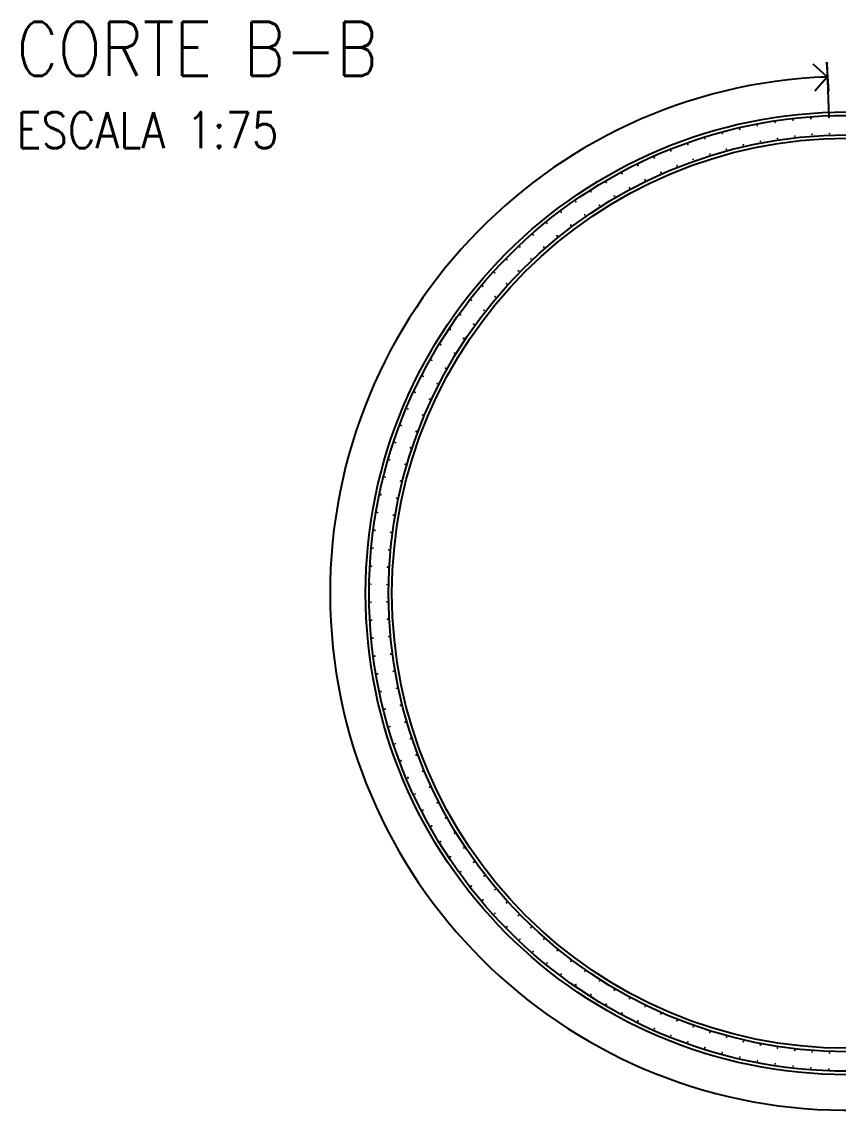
# Model space of a CAD drawing. Extents: x 157 to 1652, y -82 to 500.
# Drawn here: x 419.7 to 487.6, y 276.8 to 367.2 of the extents above; entities that cross this region are included whole.
import ezdxf

# ---------------------------------------------------------------- set-up
doc = ezdxf.new("R2010")
doc.units = 0
doc.header["$MEASUREMENT"] = 0
for name, color, linetype in [('PDF_BARRAS', 4, 'Continuous'), ('PDF_BARRAS-EN-VISTA-25', 4, 'Continuous'), ('PDF_CONTORNO-ENCOFRADO-25', 2, 'Continuous'), ('PDF_LINEAS-POS-ARMADURA', 4, 'Continuous'), ('Texto', 2, 'Continuous')]:
    doc.layers.add(name, color=color, linetype=linetype)
doc.styles.add('ROMANS', font='ROMANS.SHX', dxfattribs={"width": 0.85})

msp = doc.modelspace()

# ---------------------------------------------------------------- hatches: boundary and pattern name
at = {"layer": 'PDF_BARRAS', "transparency": 33554559}
for points in [[(483.886, 359.052), (483.855, 359.116), (483.791, 359.116), (483.728, 359.084), (483.728, 358.989), (483.791, 358.957), (483.855, 358.989)], [(485.378, 359.179), (485.347, 359.243), (485.283, 359.275), (485.22, 359.243), (485.22, 359.116), (485.347, 359.116)], [(486.871, 359.275), (486.839, 359.338), (486.712, 359.338), (486.712, 359.211), (486.775, 359.179), (486.839, 359.211)], [(479.442, 358.291), (479.41, 358.354), (479.347, 358.354), (479.315, 358.322), (479.283, 358.259), (479.315, 358.227), (479.378, 358.195), (479.442, 358.227)], [(480.902, 358.545), (480.902, 358.64), (480.839, 358.672), (480.775, 358.64), (480.744, 358.576), (480.775, 358.545), (480.839, 358.513)], [(476.553, 357.529), (476.521, 357.56), (476.458, 357.592), (476.394, 357.465), (476.426, 357.433), (476.49, 357.433), (476.553, 357.465)], [(478.013, 357.941), (477.95, 357.973), (477.918, 358.005), (477.855, 357.973), (477.855, 357.91), (477.886, 357.846), (477.95, 357.846), (477.982, 357.878)], [(480.997, 357.275), (481.061, 357.211), (481.124, 357.211), (481.156, 357.243), (481.156, 357.306), (481.124, 357.338), (481.061, 357.37), (481.029, 357.306)], [(482.426, 357.497), (482.458, 357.465), (482.521, 357.433), (482.585, 357.497), (482.585, 357.56), (482.553, 357.592), (482.49, 357.592), (482.458, 357.56)], [(483.855, 357.687), (483.918, 357.656), (483.95, 357.624), (484.013, 357.687), (484.013, 357.719), (483.982, 357.783), (483.918, 357.783), (483.886, 357.751)], [(485.315, 357.846), (485.347, 357.783), (485.41, 357.783), (485.442, 357.814), (485.474, 357.878), (485.442, 357.91), (485.378, 357.941), (485.315, 357.91)], [(486.744, 357.941), (486.775, 357.878), (486.839, 357.846), (486.902, 357.878), (486.902, 357.941), (486.871, 358.005), (486.839, 358.005), (486.775, 357.973)], [(473.728, 356.513), (473.696, 356.576), (473.632, 356.576), (473.601, 356.545), (473.569, 356.481), (473.632, 356.418), (473.696, 356.418), (473.728, 356.449)], [(475.124, 357.052), (475.093, 357.084), (475.029, 357.116), (474.997, 357.052), (474.997, 356.989), (475.029, 356.957), (475.093, 356.957), (475.124, 356.989)], [(476.807, 356.195), (476.839, 356.164), (476.902, 356.164), (476.966, 356.195), (476.966, 356.259), (476.902, 356.291), (476.839, 356.291), (476.807, 356.259)], [(478.204, 356.608), (478.236, 356.545), (478.299, 356.545), (478.331, 356.608), (478.331, 356.672), (478.299, 356.703), (478.236, 356.703), (478.204, 356.672)], [(479.601, 356.957), (479.632, 356.925), (479.696, 356.894), (479.759, 357.021), (479.696, 357.052), (479.632, 357.052), (479.601, 357.021)], [(472.363, 355.941), (472.299, 356.005), (472.267, 356.005), (472.204, 355.941), (472.204, 355.878), (472.236, 355.846), (472.299, 355.846), (472.363, 355.878)], [(475.442, 355.751), (475.474, 355.687), (475.537, 355.687), (475.569, 355.751), (475.505, 355.751), (475.505, 355.783), (475.474, 355.846), (475.442, 355.783)], [(469.664, 354.64), (469.632, 354.672), (469.569, 354.672), (469.505, 354.64), (469.505, 354.576), (469.569, 354.545), (469.632, 354.545), (469.664, 354.576)], [(472.744, 354.672), (472.807, 354.608), (472.87, 354.64), (472.902, 354.672), (472.902, 354.735), (472.839, 354.767), (472.775, 354.767), (472.744, 354.735)], [(474.077, 355.211), (474.14, 355.179), (474.204, 355.179), (474.14, 355.243), (474.14, 355.275), (474.077, 355.275)], [(468.363, 353.91), (468.299, 353.941), (468.236, 353.941), (468.204, 353.91), (468.204, 353.846), (468.267, 353.783), (468.331, 353.814), (468.363, 353.846)], [(471.442, 354.037), (471.474, 354.005), (471.537, 354.005), (471.601, 354.068), (471.569, 354.132), (471.537, 354.164), (471.474, 354.164), (471.442, 354.1)], [(467.061, 353.116), (467.029, 353.179), (466.966, 353.148), (466.934, 353.116), (466.934, 353.052), (466.997, 353.021), (467.029, 353.021), (467.093, 353.084)], [(468.902, 352.672), (468.934, 352.64), (468.997, 352.672), (468.966, 352.703), (468.966, 352.799), (468.902, 352.799), (468.87, 352.735)], [(470.14, 353.402), (470.204, 353.338), (470.267, 353.37), (470.299, 353.402), (470.299, 353.465), (470.236, 353.497), (470.172, 353.497), (470.14, 353.433)], [(465.823, 352.291), (465.791, 352.354), (465.728, 352.322), (465.696, 352.291), (465.696, 352.227), (465.728, 352.195), (465.791, 352.195), (465.823, 352.259)], [(467.664, 351.91), (467.728, 351.878), (467.791, 351.941), (467.791, 352.005), (467.728, 352.037), (467.664, 352.037), (467.632, 351.973)], [(464.616, 351.433), (464.553, 351.465), (464.49, 351.465), (464.458, 351.402), (464.49, 351.338), (464.521, 351.306), (464.585, 351.306), (464.616, 351.37)], [(466.458, 351.116), (466.521, 351.084), (466.585, 351.116), (466.521, 351.148), (466.521, 351.243), (466.458, 351.243), (466.426, 351.179)], [(465.283, 350.259), (465.347, 350.227), (465.41, 350.259), (465.41, 350.386), (465.283, 350.386), (465.251, 350.322)], [(462.236, 349.497), (462.267, 349.56), (462.236, 349.592), (462.172, 349.56), (462.14, 349.529), (462.14, 349.465), (462.204, 349.433), (462.204, 349.497)], [(464.14, 349.37), (464.204, 349.338), (464.267, 349.37), (464.299, 349.433), (464.267, 349.497), (464.14, 349.497), (464.109, 349.433)], [(461.093, 348.481), (461.061, 348.449), (461.093, 348.418), (461.156, 348.449), (461.188, 348.481), (461.188, 348.545), (461.124, 348.513), (461.124, 348.481)], [(463.029, 348.449), (463.093, 348.418), (463.156, 348.449), (463.188, 348.513), (463.156, 348.545), (463.093, 348.576), (463.029, 348.545)], [(460.109, 347.497), (460.045, 347.529), (459.982, 347.497), (459.95, 347.465), (459.982, 347.402), (460.045, 347.37), (460.109, 347.402)], [(461.982, 347.465), (462.045, 347.433), (462.077, 347.465), (462.109, 347.529), (462.077, 347.592), (462.045, 347.529), (461.95, 347.529)], [(459.061, 346.418), (459.029, 346.449), (458.966, 346.418), (458.934, 346.354), (458.966, 346.291), (458.997, 346.354), (459.093, 346.354)], [(460.934, 346.449), (461.061, 346.449), (461.061, 346.576), (460.997, 346.608), (460.934, 346.576), (460.902, 346.513)], [(459.95, 345.402), (460.013, 345.37), (460.077, 345.402), (460.077, 345.465), (460.045, 345.529), (459.982, 345.529), (459.918, 345.465)], [(457.95, 345.243), (457.982, 345.179), (458.013, 345.148), (458.077, 345.179), (458.109, 345.243), (458.077, 345.275), (458.045, 345.243)], [(457.124, 344.132), (457.093, 344.164), (457.029, 344.132), (456.997, 344.068), (457.029, 344.005), (457.156, 344.005), (457.156, 344.068)], [(456.14, 342.798), (456.204, 342.798), (456.236, 342.83), (456.267, 342.894), (456.236, 342.925), (456.204, 342.862), (456.172, 342.862)], [(458.109, 343.179), (458.14, 343.179), (458.204, 343.211), (458.204, 343.275), (458.172, 343.306), (458.109, 343.338), (458.077, 343.306), (458.045, 343.243)], [(457.22, 342.037), (457.283, 342.005), (457.347, 342.037), (457.347, 342.1), (457.315, 342.164), (457.251, 342.164), (457.188, 342.132), (457.188, 342.068)], [(455.378, 341.719), (455.315, 341.719), (455.283, 341.687), (455.251, 341.624), (455.315, 341.656), (455.347, 341.656), (455.347, 341.624), (455.41, 341.592), (455.41, 341.656)], [(456.394, 340.83), (456.458, 340.83), (456.521, 340.862), (456.521, 340.925), (456.489, 340.989), (456.426, 340.989), (456.362, 340.957), (456.362, 340.894)], [(454.585, 340.449), (454.521, 340.449), (454.458, 340.418), (454.458, 340.354), (454.489, 340.322), (454.553, 340.291), (454.585, 340.322), (454.616, 340.386)], [(453.823, 339.148), (453.759, 339.179), (453.696, 339.148), (453.696, 339.084), (453.728, 339.021), (453.791, 339.021), (453.855, 339.052), (453.855, 339.116)], [(455.632, 339.624), (455.696, 339.624), (455.728, 339.656), (455.759, 339.719), (455.696, 339.751), (455.632, 339.751), (455.601, 339.719), (455.601, 339.656)], [(454.902, 338.354), (454.966, 338.354), (454.997, 338.418), (454.997, 338.449), (454.966, 338.513), (454.902, 338.513), (454.87, 338.481), (454.87, 338.418)], [(453.093, 337.846), (453.061, 337.846), (452.997, 337.814), (452.997, 337.751), (453.029, 337.687), (453.093, 337.687), (453.061, 337.751), (453.061, 337.783)], [(452.458, 336.481), (452.394, 336.513), (452.331, 336.449), (452.331, 336.418), (452.362, 336.354), (452.426, 336.354), (452.489, 336.386), (452.489, 336.449)], [(451.855, 335.116), (451.791, 335.116), (451.728, 335.084), (451.728, 335.021), (451.759, 334.989), (451.823, 334.989), (451.886, 335.021), (451.886, 335.084)], [(452.997, 334.449), (453.124, 334.513), (453.093, 334.576), (453.061, 334.608), (452.997, 334.608), (452.966, 334.576), (452.966, 334.513)], [(451.283, 333.751), (451.22, 333.751), (451.188, 333.687), (451.188, 333.624), (451.22, 333.592), (451.283, 333.592), (451.315, 333.624), (451.315, 333.687)], [(452.489, 333.116), (452.521, 333.116), (452.585, 333.179), (452.553, 333.243), (452.521, 333.275), (452.458, 333.275), (452.489, 333.211)], [(450.775, 332.322), (450.712, 332.322), (450.68, 332.291), (450.68, 332.227), (450.712, 332.195), (450.775, 332.164), (450.839, 332.227), (450.839, 332.291)], [(451.982, 331.751), (452.045, 331.751), (452.077, 331.814), (452.077, 331.878), (452.045, 331.91), (451.982, 331.91), (451.95, 331.846), (451.95, 331.783)], [(450.331, 330.894), (450.267, 330.894), (450.235, 330.862), (450.235, 330.798), (450.267, 330.735), (450.331, 330.767), (450.362, 330.798), (450.362, 330.862)], [(451.601, 330.449), (451.664, 330.481), (451.601, 330.544), (451.537, 330.513), (451.505, 330.481), (451.505, 330.417), (451.569, 330.386), (451.569, 330.449)], [(449.95, 329.465), (449.886, 329.465), (449.823, 329.402), (449.855, 329.338), (449.886, 329.306), (449.95, 329.306), (449.982, 329.37), (449.982, 329.402)], [(451.283, 329.116), (451.22, 329.148), (451.156, 329.116), (451.124, 329.084), (451.124, 329.021), (451.188, 328.989), (451.188, 329.052), (451.22, 329.052)], [(449.601, 328.005), (449.537, 328.005), (449.505, 327.941), (449.505, 327.878), (449.537, 327.846), (449.601, 327.846), (449.664, 327.91), (449.632, 327.973)], [(450.87, 327.56), (450.934, 327.592), (450.966, 327.624), (450.934, 327.687), (450.902, 327.719), (450.839, 327.719), (450.807, 327.656), (450.807, 327.592)], [(449.315, 326.513), (449.251, 326.513), (449.22, 326.481), (449.22, 326.417), (449.283, 326.386), (449.347, 326.386), (449.378, 326.417), (449.347, 326.481)], [(450.585, 326.132), (450.648, 326.164), (450.68, 326.227), (450.68, 326.29), (450.553, 326.29), (450.521, 326.227), (450.553, 326.164)], [(449.093, 325.052), (449.029, 325.052), (448.997, 324.989), (448.997, 324.925), (449.061, 324.894), (449.124, 324.894), (449.156, 324.957), (449.124, 325.021)], [(450.394, 324.703), (450.426, 324.735), (450.458, 324.798), (450.458, 324.862), (450.331, 324.862), (450.299, 324.798), (450.331, 324.735)], [(448.902, 323.56), (448.839, 323.56), (448.807, 323.497), (448.839, 323.433), (448.87, 323.402), (448.934, 323.433), (448.902, 323.465)], [(450.267, 323.402), (450.235, 323.433), (450.172, 323.402), (450.14, 323.37), (450.172, 323.306), (450.235, 323.275), (450.235, 323.37)], [(448.807, 322.068), (448.743, 322.068), (448.712, 322.005), (448.775, 322.005), (448.775, 321.973), (448.839, 321.941), (448.87, 321.973), (448.839, 322.037)], [(450.045, 321.846), (450.172, 321.846), (450.204, 321.91), (450.172, 321.973), (450.109, 322.005), (450.045, 321.973)], [(449.982, 320.481), (450.013, 320.417), (450.077, 320.386), (450.045, 320.481)], [(448.743, 319.084), (448.68, 319.052), (448.648, 318.989), (448.712, 318.925), (448.775, 318.925), (448.807, 318.989), (448.775, 319.052)], [(450.077, 319.021), (450.109, 319.084), (450.045, 319.116), (450.013, 319.084), (449.982, 319.021), (450.013, 318.957), (450.077, 318.957), (450.045, 319.021)], [(448.775, 317.592), (448.743, 317.56), (448.712, 317.497), (448.712, 317.433), (448.839, 317.433), (448.87, 317.497), (448.839, 317.56)], [(450.14, 317.497), (450.172, 317.529), (450.204, 317.592), (450.172, 317.656), (450.109, 317.656), (450.045, 317.624), (450.045, 317.56), (450.077, 317.529)], [(448.902, 316.1), (448.839, 316.068), (448.807, 316.005), (448.839, 315.941), (448.966, 315.941), (448.966, 316.068)], [(450.235, 316.068), (450.299, 316.1), (450.299, 316.163), (450.267, 316.195), (450.204, 316.227), (450.172, 316.195), (450.14, 316.132), (450.172, 316.068)], [(450.394, 314.608), (450.458, 314.64), (450.458, 314.703), (450.426, 314.767), (450.362, 314.767), (450.331, 314.735), (450.299, 314.671), (450.331, 314.64)], [(449.061, 314.608), (448.997, 314.576), (448.997, 314.449), (449.061, 314.449), (449.124, 314.481), (449.156, 314.513), (449.124, 314.576)], [(449.283, 313.116), (449.22, 313.084), (449.22, 313.021), (449.251, 312.989), (449.315, 312.957), (449.347, 312.989), (449.378, 313.052), (449.347, 313.116)], [(450.616, 313.179), (450.68, 313.243), (450.68, 313.275), (450.648, 313.338), (450.585, 313.338), (450.553, 313.306), (450.521, 313.243), (450.553, 313.211)], [(449.537, 311.497), (449.569, 311.497), (449.632, 311.529), (449.664, 311.592), (449.632, 311.624), (449.569, 311.656), (449.569, 311.56)], [(450.902, 311.783), (450.934, 311.814), (450.966, 311.878), (450.902, 311.909), (450.87, 311.909), (450.807, 311.878), (450.807, 311.814), (450.839, 311.783)], [(449.886, 310.195), (449.855, 310.163), (449.823, 310.1), (449.855, 310.036), (449.918, 310.036), (449.982, 310.068), (449.982, 310.132), (449.95, 310.195)], [(451.22, 310.354), (451.283, 310.417), (451.283, 310.449), (451.251, 310.513), (451.22, 310.449), (451.188, 310.449), (451.124, 310.417), (451.156, 310.354)], [(450.299, 308.735), (450.235, 308.703), (450.235, 308.64), (450.267, 308.608), (450.331, 308.576), (450.362, 308.64), (450.394, 308.671), (450.331, 308.735)], [(451.601, 308.957), (451.664, 309.021), (451.664, 309.084), (451.601, 309.116), (451.601, 309.052), (451.569, 309.052), (451.505, 309.021), (451.537, 308.957)], [(452.045, 307.592), (452.077, 307.624), (452.077, 307.687), (452.045, 307.751), (451.982, 307.751), (451.95, 307.687), (451.95, 307.624), (451.982, 307.592)], [(450.743, 307.306), (450.68, 307.275), (450.68, 307.211), (450.712, 307.179), (450.775, 307.148), (450.839, 307.275), (450.775, 307.306)], [(451.22, 305.909), (451.188, 305.878), (451.188, 305.814), (451.22, 305.751), (451.283, 305.751), (451.315, 305.782), (451.315, 305.846), (451.283, 305.909)], [(452.521, 306.227), (452.585, 306.259), (452.585, 306.322), (452.521, 306.386), (452.458, 306.386), (452.426, 306.322), (452.426, 306.259), (452.458, 306.227)], [(453.061, 304.894), (453.124, 304.925), (453.093, 304.989), (453.061, 305.021), (452.997, 305.021), (452.966, 304.989), (452.966, 304.925), (452.997, 304.894)], [(451.791, 304.513), (451.728, 304.481), (451.728, 304.417), (451.759, 304.354), (451.791, 304.449), (451.886, 304.449), (451.823, 304.513)], [(453.664, 303.56), (453.696, 303.624), (453.696, 303.687), (453.632, 303.719), (453.569, 303.687), (453.537, 303.655), (453.537, 303.592), (453.601, 303.56)], [(454.299, 302.259), (454.331, 302.322), (454.331, 302.386), (454.267, 302.417), (454.204, 302.386), (454.172, 302.354), (454.172, 302.29), (454.236, 302.259)], [(453.029, 301.814), (452.997, 301.751), (452.997, 301.687), (453.029, 301.655), (453.093, 301.655), (453.124, 301.687), (453.124, 301.751), (453.093, 301.814)], [(454.966, 300.989), (455.029, 301.052), (454.997, 301.116), (454.966, 301.148), (454.902, 301.116), (454.87, 301.084), (454.87, 301.021), (454.934, 300.989)], [(455.728, 299.751), (455.759, 299.782), (455.728, 299.846), (455.696, 299.878), (455.632, 299.878), (455.601, 299.814), (455.601, 299.751), (455.664, 299.719)], [(454.489, 299.179), (454.458, 299.148), (454.458, 299.084), (454.489, 299.052), (454.553, 299.052), (454.616, 299.084), (454.585, 299.148), (454.553, 299.179)], [(455.283, 297.909), (455.251, 297.878), (455.251, 297.814), (455.315, 297.782), (455.378, 297.782), (455.41, 297.814), (455.41, 297.878), (455.347, 297.941)], [(457.315, 297.338), (457.347, 297.402), (457.315, 297.465), (457.283, 297.465), (457.283, 297.402), (457.251, 297.402), (457.22, 297.338), (457.251, 297.306)], [(458.14, 296.322), (458.077, 296.29), (458.045, 296.259), (458.14, 296.259)], [(457.029, 295.497), (456.997, 295.433), (457.029, 295.37), (457.061, 295.338), (457.124, 295.37), (457.156, 295.402), (457.156, 295.465), (457.093, 295.497)], [(459.093, 295.052), (459.124, 295.116), (459.093, 295.179), (459.061, 295.211), (459.061, 295.116), (459.029, 295.116), (458.997, 295.052)], [(457.982, 294.322), (457.95, 294.259), (457.95, 294.227), (458.013, 294.195), (458.013, 294.259), (458.045, 294.259), (458.109, 294.322), (458.045, 294.354)], [(460.045, 293.973), (460.077, 294.036), (460.045, 294.1), (459.95, 294.1), (459.918, 294.036), (459.95, 293.973), (460.013, 293.941)], [(459.029, 293.148), (459.029, 293.211), (458.966, 293.211), (458.997, 293.148)], [(461.061, 292.925), (461.061, 293.052), (460.997, 293.052), (460.934, 293.021), (460.902, 292.989), (460.934, 292.925), (460.997, 292.894)], [(459.982, 292.1), (459.95, 292.068), (459.982, 292.005), (460.045, 291.973), (460.109, 291.973), (460.109, 292.1), (460.045, 292.132)], [(462.077, 291.909), (462.109, 291.973), (462.077, 292.036), (462.045, 291.973), (461.95, 291.973), (461.982, 291.909), (462.045, 291.878)], [(461.061, 291.052), (461.029, 290.989), (461.061, 290.957), (461.093, 290.989), (461.188, 290.989), (461.156, 291.052), (461.124, 291.084)], [(463.156, 290.957), (463.188, 291.021), (463.156, 291.052), (463.093, 291.084), (463.029, 291.052), (463.029, 290.989), (463.061, 290.925), (463.124, 290.925)], [(462.204, 289.973), (462.204, 289.909), (462.267, 289.941), (462.299, 290.005), (462.236, 290.068), (462.172, 290.036), (462.204, 290.005), (462.236, 290.005), (462.236, 289.973)], [(464.267, 290.005), (464.267, 290.068), (464.236, 290.132), (464.204, 290.132), (464.14, 290.1), (464.14, 290.036), (464.204, 289.973)], [(463.315, 289.084), (463.283, 289.021), (463.315, 288.957), (463.347, 289.021), (463.442, 289.021), (463.41, 289.084), (463.347, 289.116)], [(465.41, 289.116), (465.41, 289.179), (465.378, 289.243), (465.315, 289.243), (465.283, 289.211), (465.251, 289.148), (465.315, 289.116), (465.347, 289.084)], [(466.585, 288.29), (466.585, 288.354), (466.553, 288.386), (466.49, 288.417), (466.458, 288.354), (466.426, 288.322), (466.49, 288.259), (466.553, 288.259)], [(464.49, 288.163), (464.458, 288.1), (464.49, 288.036), (464.553, 288.036), (464.616, 288.068), (464.616, 288.1), (464.585, 288.163), (464.553, 288.195)], [(467.791, 287.497), (467.791, 287.56), (467.759, 287.592), (467.696, 287.592), (467.664, 287.56), (467.632, 287.497), (467.696, 287.465), (467.759, 287.465)], [(465.823, 287.306), (465.759, 287.306), (465.696, 287.274), (465.759, 287.243)], [(469.029, 286.735), (469.029, 286.798), (468.997, 286.83), (468.934, 286.862), (468.87, 286.798), (468.87, 286.735), (468.934, 286.703), (468.997, 286.703)], [(467.029, 286.322), (467.061, 286.354), (467.093, 286.417), (467.061, 286.481), (466.997, 286.481), (466.934, 286.449), (466.997, 286.417), (466.997, 286.386)], [(470.299, 286.036), (470.299, 286.1), (470.267, 286.132), (470.236, 286.068), (470.204, 286.068), (470.14, 286.036), (470.172, 286.005), (470.236, 286.005)], [(468.204, 285.655), (468.204, 285.592), (468.236, 285.56), (468.299, 285.528), (468.363, 285.56), (468.363, 285.624), (468.267, 285.624)], [(469.537, 284.925), (469.505, 284.862), (469.537, 284.83), (469.601, 284.798), (469.664, 284.83), (469.664, 284.894), (469.632, 284.957), (469.569, 284.957)], [(471.569, 285.37), (471.569, 285.433), (471.537, 285.465), (471.474, 285.465), (471.442, 285.433), (471.442, 285.37), (471.474, 285.338), (471.537, 285.338)], [(472.902, 284.767), (472.902, 284.83), (472.839, 284.862), (472.775, 284.862), (472.744, 284.83), (472.744, 284.767), (472.807, 284.735), (472.839, 284.735)], [(474.236, 284.227), (474.236, 284.259), (474.172, 284.322), (474.109, 284.29), (474.077, 284.259), (474.077, 284.195), (474.14, 284.163), (474.204, 284.163)], [(473.632, 283.084), (473.569, 282.957), (473.632, 282.925), (473.696, 282.925), (473.728, 282.957), (473.728, 283.021), (473.696, 283.052)], [(475.601, 283.719), (475.569, 283.751), (475.537, 283.814), (475.474, 283.782), (475.442, 283.751), (475.442, 283.687), (475.474, 283.655), (475.537, 283.655)], [(476.966, 283.243), (476.934, 283.306), (476.902, 283.338), (476.839, 283.338), (476.807, 283.274), (476.807, 283.211), (476.87, 283.179), (476.934, 283.211)], [(474.997, 282.513), (474.997, 282.449), (475.029, 282.386), (475.093, 282.386), (475.124, 282.449), (475.124, 282.513), (475.093, 282.544), (475.029, 282.544)], [(478.363, 282.862), (478.331, 282.894), (478.299, 282.957), (478.236, 282.925), (478.204, 282.894), (478.204, 282.83), (478.267, 282.798), (478.299, 282.798)], [(479.759, 282.513), (479.696, 282.576), (479.632, 282.576), (479.601, 282.513), (479.601, 282.449), (479.664, 282.417), (479.728, 282.449)], [(481.156, 282.195), (481.156, 282.259), (481.093, 282.29), (481.029, 282.29), (480.997, 282.227), (481.029, 282.163), (481.093, 282.132)], [(476.394, 282.036), (476.394, 281.973), (476.458, 281.909), (476.521, 281.909), (476.553, 281.973), (476.553, 282.036), (476.521, 282.068), (476.458, 282.068)], [(477.95, 281.497), (477.982, 281.56), (477.982, 281.624), (477.95, 281.655), (477.886, 281.655), (477.855, 281.592), (477.918, 281.592), (477.918, 281.56)], [(479.283, 281.243), (479.315, 281.179), (479.347, 281.147), (479.41, 281.147), (479.442, 281.179), (479.442, 281.243), (479.41, 281.274), (479.347, 281.274)], [(482.585, 281.973), (482.585, 282.005), (482.521, 282.036), (482.458, 282.036), (482.426, 281.973), (482.458, 281.909), (482.521, 281.878), (482.553, 281.909)], [(484.013, 281.719), (484.013, 281.846), (483.886, 281.846), (483.855, 281.782), (483.886, 281.719), (483.95, 281.687)], [(485.474, 281.624), (485.442, 281.687), (485.378, 281.719), (485.347, 281.687), (485.378, 281.655), (485.378, 281.56), (485.442, 281.592)], [(486.902, 281.497), (486.902, 281.624), (486.775, 281.624), (486.744, 281.56), (486.775, 281.497), (486.839, 281.465)], [(480.775, 280.925), (480.775, 280.862), (480.807, 280.83), (480.871, 280.83), (480.902, 280.894), (480.902, 280.957), (480.871, 280.989), (480.807, 280.957)], [(482.236, 280.671), (482.236, 280.608), (482.299, 280.576), (482.299, 280.64), (482.331, 280.64), (482.394, 280.703), (482.331, 280.735), (482.267, 280.703)], [(483.728, 280.481), (483.728, 280.417), (483.791, 280.386), (483.855, 280.386), (483.886, 280.449), (483.855, 280.481), (483.823, 280.544), (483.759, 280.513)], [(485.22, 280.322), (485.22, 280.259), (485.283, 280.227), (485.347, 280.259), (485.378, 280.29), (485.347, 280.354), (485.315, 280.386), (485.251, 280.386)], [(486.712, 280.227), (486.712, 280.163), (486.775, 280.132), (486.839, 280.163), (486.871, 280.227), (486.839, 280.259), (486.775, 280.29), (486.744, 280.29)]]:
    msp.add_hatch(color=256, dxfattribs=at).paths.add_polyline_path(points)
h = msp.add_hatch(color=256, dxfattribs=at)
h.paths.add_polyline_path([(482.267, 358.894), (482.236, 358.83), (482.267, 358.799), (482.331, 358.767), (482.363, 358.799), (482.394, 358.862), (482.363, 358.894), (482.299, 358.926)])
h.paths.add_polyline_path([(482.299, 358.862), (482.331, 358.862), (482.331, 358.83), (482.299, 358.83)], flags=0)
h = msp.add_hatch(color=256, dxfattribs=at)
h.paths.add_polyline_path([(470.902, 355.211), (470.966, 355.211), (470.997, 355.243), (470.997, 355.306), (470.966, 355.37), (470.902, 355.37), (470.839, 355.306), (470.839, 355.243)])
h.paths.add_polyline_path([(470.902, 355.275), (470.934, 355.306), (470.934, 355.275)], flags=0)
h = msp.add_hatch(color=256, dxfattribs=at)
h.paths.add_polyline_path([(463.347, 350.386), (463.41, 350.418), (463.442, 350.449), (463.442, 350.513), (463.378, 350.545), (463.315, 350.545), (463.283, 350.481), (463.283, 350.418)])
h.paths.add_polyline_path([(463.347, 350.481), (463.378, 350.481), (463.378, 350.449)], flags=0)
h = msp.add_hatch(color=256, dxfattribs=at)
h.paths.add_polyline_path([(459.061, 344.386), (459.061, 344.354), (459.029, 344.386)])
h.paths.add_polyline_path([(459.093, 344.449), (459.029, 344.449), (458.997, 344.418), (458.966, 344.354), (458.997, 344.322), (459.061, 344.291), (459.124, 344.322), (459.124, 344.386)], flags=0)
h = msp.add_hatch(color=256, dxfattribs=at)
h.paths.add_polyline_path([(453.632, 335.941), (453.601, 335.941), (453.537, 335.878), (453.537, 335.814), (453.601, 335.783), (453.664, 335.783), (453.696, 335.846), (453.696, 335.91)])
h.paths.add_polyline_path([(453.632, 335.878), (453.632, 335.846), (453.601, 335.846), (453.601, 335.878)], flags=0)
h = msp.add_hatch(color=256, dxfattribs=at)
h.paths.add_polyline_path([(448.807, 320.481), (448.775, 320.544), (448.743, 320.576), (448.68, 320.544), (448.648, 320.513), (448.68, 320.449), (448.712, 320.417), (448.775, 320.449)])
h.paths.add_polyline_path([(448.743, 320.481), (448.712, 320.481), (448.712, 320.513), (448.743, 320.513)], flags=0)
h = msp.add_hatch(color=256, dxfattribs=at)
h.paths.add_polyline_path([(452.489, 303.084), (452.426, 303.148), (452.394, 303.148), (452.331, 303.116), (452.331, 303.052), (452.362, 302.989), (452.426, 302.989), (452.489, 303.052)])
h.paths.add_polyline_path([(452.426, 303.052), (452.394, 303.052), (452.394, 303.084), (452.426, 303.084)], flags=0)
h = msp.add_hatch(color=256, dxfattribs=at)
h.paths.add_polyline_path([(453.855, 300.386), (453.855, 300.449), (453.791, 300.481), (453.728, 300.481), (453.696, 300.417), (453.696, 300.386), (453.759, 300.322), (453.791, 300.322)])
h.paths.add_polyline_path([(453.791, 300.417), (453.759, 300.386), (453.759, 300.417)], flags=0)
h = msp.add_hatch(color=256, dxfattribs=at)
h.paths.add_polyline_path([(456.362, 298.608), (456.394, 298.544), (456.426, 298.513), (456.489, 298.513), (456.521, 298.576), (456.521, 298.64), (456.458, 298.671), (456.394, 298.64)])
h.paths.add_polyline_path([(456.458, 298.608), (456.458, 298.576), (456.426, 298.576)], flags=0)
h = msp.add_hatch(color=256, dxfattribs=at)
h.paths.add_polyline_path([(470.966, 284.29), (470.902, 284.29), (470.839, 284.259), (470.839, 284.195), (470.87, 284.132), (470.934, 284.132), (470.997, 284.163), (470.997, 284.227)])
h.paths.add_polyline_path([(470.934, 284.195), (470.902, 284.195), (470.934, 284.227)], flags=0)

# ---------------------------------------------------------------- linework, layer by layer
at = {"layer": 'PDF_BARRAS', "lineweight": 0}
for points, const_width in [([(474.22, 355.211), (474.204, 355.243), (474.204, 355.291), (474.156, 355.306), (474.093, 355.306)], 0.0635), ([(475.537, 355.751), (475.537, 355.799), (475.505, 355.846)], 0.0635), ([(469.013, 352.687), (468.997, 352.719), (468.997, 352.783)], 0.0635), ([(466.553, 351.132), (466.553, 351.164), (466.553, 351.227)], 0.0635), ([(461.156, 348.56), (461.093, 348.529), (461.061, 348.513), (461.077, 348.465)], 0.0568), ([(462.061, 347.56), (462.013, 347.56), (461.966, 347.56)], 0.0635), ([(458.982, 346.322), (459.013, 346.322), (459.077, 346.322)], 0.0635), ([(456.204, 342.941), (456.172, 342.925), (456.156, 342.894), (456.124, 342.83)], 0.0568), ([(453.109, 337.703), (453.093, 337.751), (453.124, 337.814)], 0.0852), ([(454.315, 337.211), (454.283, 337.211), (454.236, 337.211), (454.204, 337.164), (454.204, 337.1)], 0.0635), ([(451.569, 330.417), (451.616, 330.417), (451.664, 330.465)], 0.0635), ([(451.188, 329.021), (451.235, 329.021), (451.283, 329.084)], 0.0635), ([(448.918, 323.449), (448.934, 323.481), (448.934, 323.544)], 0.0635), ([(450.093, 320.402), (450.093, 320.449), (450.124, 320.513)], 0.0568), ([(456.124, 296.671), (456.14, 296.624), (456.14, 296.56)], 0.0635), ([(456.236, 296.687), (456.204, 296.671), (456.156, 296.671)], 0.0635), ([(456.172, 296.576), (456.22, 296.576), (456.267, 296.64)], 0.0635), ([(458.093, 296.259), (458.109, 296.211), (458.172, 296.179)], 0.0568), ([(458.172, 296.211), (458.172, 296.243), (458.172, 296.306)], 0.0635), ([(459.061, 295.163), (459.013, 295.148), (458.982, 295.084)], 0.0568), ([(458.013, 294.227), (458.061, 294.227), (458.109, 294.29)], 0.0635), ([(458.95, 293.179), (458.982, 293.116), (458.997, 293.084), (459.045, 293.1)], 0.0568), ([(459.077, 293.1), (459.061, 293.132), (459.061, 293.195)], 0.0635), ([(462.061, 292.005), (462.013, 292.005), (461.95, 291.989)], 0.0635), ([(461.077, 290.941), (461.109, 290.957), (461.172, 290.957)], 0.0635), ([(463.331, 288.989), (463.378, 288.989), (463.426, 288.989)], 0.0635), ([(468.347, 285.655), (468.283, 285.655), (468.236, 285.64)], 0.0635), ([(472.331, 283.513), (472.331, 283.544), (472.331, 283.592), (472.299, 283.624), (472.236, 283.64)], 0.0635), ([(477.886, 281.592), (477.886, 281.544), (477.918, 281.497)], 0.0635), ([(482.299, 280.608), (482.347, 280.608), (482.394, 280.671)], 0.0635)]:
    msp.add_lwpolyline(points, dxfattribs=dict(at, const_width=const_width))
for points in [[(462.204, 349.465, 0.0635, 0.0635, 0), (462.251, 349.465, 0.0568, 0.0568, 0), (462.283, 349.529, 0, 0, 0)], [(455.283, 341.64, 0.0673, 0.0673, 0), (455.315, 341.608, 0.0568, 0.0568, 0), (455.378, 341.576, 0, 0, 0)], [(454.236, 337.116, 0.0635, 0.0635, 0), (454.267, 337.116, 0.0568, 0.0568, 0), (454.331, 337.148, 0, 0, 0)], [(448.743, 322.005, 0.0635, 0.0635, 0), (448.743, 321.957, 0.0568, 0.0568, 0), (448.807, 321.925, 0, 0, 0)], [(450.093, 320.513, 0.0635, 0.0635, 0), (450.045, 320.513, 3.013958138267832e-14, 3.013958138267832e-14, 0), (450.013, 320.481, 0, 0, 0)], [(450.061, 318.989, 0.0635, 0.0635, 0), (450.093, 318.989, 0.0568, 0.0568, 0), (450.124, 319.052, 0, 0, 0)], [(451.235, 310.481, 0.0635, 0.0635, 0), (451.188, 310.481, 0.0568, 0.0568, 0), (451.124, 310.449, 0, 0, 0)], [(451.601, 309.084, 0.0635, 0.0635, 0), (451.569, 309.084, 0.0568, 0.0568, 0), (451.505, 309.052, 0, 0, 0)], [(457.283, 297.433, 0.0635, 0.0635, 0), (457.236, 297.433, 0.0568, 0.0568, 0), (457.204, 297.37, 0, 0, 0)], [(466.966, 286.433, 0.0635, 0.0635, 0), (466.966, 286.386, 0.0568, 0.0568, 0), (466.997, 286.322, 0, 0, 0)], [(470.251, 286.1, 0.0635, 0.0635, 0), (470.204, 286.1, 0.0568, 0.0568, 0), (470.14, 286.068, 0, 0, 0)], [(472.236, 283.608, 0.0635, 0.0635, 0), (472.236, 283.56, 0.0568, 0.0568, 0), (472.267, 283.497, 0, 0, 0)]]:
    msp.add_lwpolyline(points, format="xyseb", dxfattribs=at)
for points in [[(458.061, 345.259), (458.013, 345.275), (457.982, 345.243)], [(452.442, 333.243), (452.458, 333.179), (452.458, 333.132)], [(450.251, 323.29), (450.251, 323.338), (450.283, 323.386)], [(449.537, 311.64), (449.537, 311.592), (449.553, 311.529)], [(451.791, 304.354), (451.839, 304.433), (451.886, 304.433)], [(462.156, 290.021), (462.188, 289.973), (462.188, 289.925)], [(465.68, 287.243), (465.728, 287.211), (465.728, 287.163)], [(465.791, 287.163), (465.791, 287.211), (465.791, 287.274)], [(485.363, 281.671), (485.347, 281.624), (485.378, 281.592)]]:
    msp.add_lwpolyline(points, dxfattribs=at)
at = {"layer": 'PDF_BARRAS-EN-VISTA-25', "color": 5, "lineweight": 25}
for radius in [39.699, 38.079]:
    msp.add_circle((488.283, 319.735), radius, dxfattribs=at)
at = {"layer": 'PDF_CONTORNO-ENCOFRADO-25', "lineweight": 25}
for radius in [39.984, 37.794]:
    msp.add_circle((488.283, 319.735), radius, dxfattribs=at)
at = {"layer": 'PDF_LINEAS-POS-ARMADURA', "lineweight": 25}
msp.add_lwpolyline([(485.601, 361.465), (486.648, 362.64), (485.474, 363.687)], dxfattribs=at)
at = {"layer": 'PDF_LINEAS-POS-ARMADURA', "color": 2, "lineweight": 25}
for points in [[(486.585, 363.846), (486.744, 361.433)], [(486.617, 363.846), (486.775, 359.275)], [(485.918, 362.608), (486.648, 362.64)]]:
    msp.add_lwpolyline(points, dxfattribs=at)
msp.add_arc((488.283, 319.735), 42.937, 92.1698, 90, dxfattribs=at)

# ---------------------------------------------------------------- texts
at = {"layer": 'Texto', "insert": (419.302, 367.209), "char_height": 3, "attachment_point": 1, "style": 'ROMANS'}
msp.add_mtext_dynamic_manual_height_columns('{\\H1.5x;\\C6;CORTE B-B^J}ESCALA 1:75', width=101.90642, gutter_width=1, heights=[26.542], dxfattribs=at)

doc.saveas('drawing.dxf')
